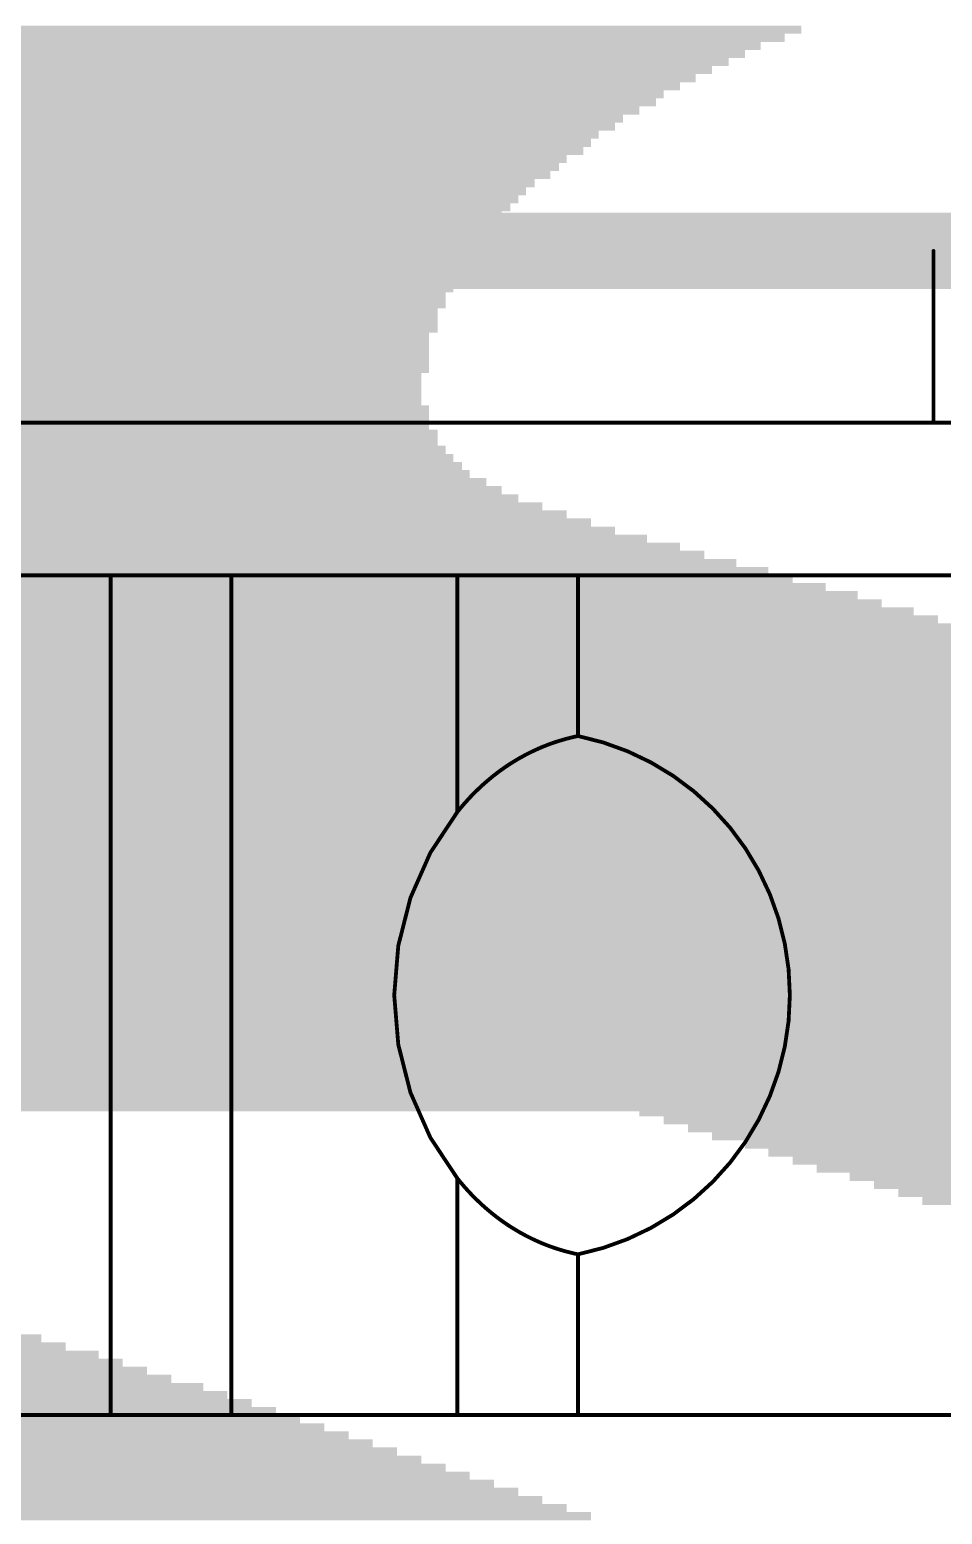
# Model space of a CAD drawing. Extents: x 0 to 53.3, y -0.3 to 28.3.
# Drawn here: x 41.085 to 43.476, y 8.514 to 12.404 of the extents above; entities that cross this region are included whole.
import ezdxf

# ---------------------------------------------------------------- set-up
doc = ezdxf.new("R2010")
doc.units = 0
for name, color, linetype in [('1', 12, 'CONTINUOUS'), ('201', 6, 'CONTINUOUS'), ('21', 40, 'CONTINUOUS'), ('51', 253, 'CONTINUOUS')]:
    doc.layers.add(name, color=color, linetype=linetype)

# ---------------------------------------------------------------- blocks, each defined once
blk = doc.blocks.new('RECT')
blk.add_solid([(-0.5, -0.5), (0.5, -0.5), (-0.5, 0.5), (0.5, 0.5)])

msp = doc.modelspace()

# ---------------------------------------------------------------- linework, layer by layer
at = {"layer": '1', "const_width": 0.6096}
msp.add_lwpolyline([(48.059, 9.874), (38.809, 9.874)], dxfattribs=at)
at = {"layer": '21', "const_width": 0.2}
msp.add_lwpolyline([(50.0344, 11.824), (38.859, 11.824)], dxfattribs=at)
at = {"layer": '51', "const_width": 0.01}
for points in [[(43.4528, 11.824), (43.4528, 11.374)], [(39.459, 11.374), (43.859, 11.374)], [(41.613, 10.974), (39.059, 10.974)], [(41.2967, 8.774), (41.2967, 10.974)], [(42.205, 10.974), (41.613, 10.974)], [(41.613, 8.774), (41.613, 10.974)], [(42.5213, 10.974), (42.205, 10.974)], [(42.205, 10.3538), (42.205, 10.974)], [(43.559, 10.974), (42.5213, 10.974)], [(42.5213, 10.553), (42.5213, 10.974)], [(42.4675, 10.5389), (42.4569, 10.5354)], [(42.4888, 10.5453), (42.4675, 10.5389)], [(42.5104, 10.5507), (42.4888, 10.5453)], [(42.5213, 10.553), (42.5104, 10.5507)], [(42.3862, 10.505), (42.3674, 10.4947)], [(42.4057, 10.5146), (42.3862, 10.505)], [(42.4258, 10.5236), (42.4057, 10.5146)], [(42.4464, 10.5317), (42.4258, 10.5236)], [(42.4569, 10.5354), (42.4464, 10.5317)], [(42.3154, 10.4608), (42.2992, 10.4484)], [(42.3322, 10.4727), (42.3154, 10.4608)], [(42.3407, 10.4784), (42.3322, 10.4727)], [(42.3494, 10.4839), (42.3407, 10.4784)], [(42.3674, 10.4947), (42.3494, 10.4839)], [(42.268, 10.4217), (42.2532, 10.4075)], [(42.2834, 10.4353), (42.268, 10.4217)], [(42.2992, 10.4484), (42.2834, 10.4353)], [(42.2388, 10.3928), (42.2249, 10.3776)], [(42.2459, 10.4003), (42.2388, 10.3928)], [(42.2532, 10.4075), (42.2459, 10.4003)], [(42.1344, 10.2472), (42.205, 10.3538)], [(42.2115, 10.3619), (42.205, 10.3538)], [(42.2249, 10.3776), (42.2115, 10.3619)], [(42.0823, 10.1293), (42.1344, 10.2472)], [(42.0504, 10.0036), (42.0823, 10.1293)], [(42.0397, 9.874), (42.0504, 10.0036)], [(42.0504, 9.7444), (42.0397, 9.874)], [(42.0823, 9.6187), (42.0504, 9.7444)], [(42.1344, 9.5008), (42.0823, 9.6187)], [(42.205, 9.3942), (42.1344, 9.5008)], [(42.205, 8.774), (42.205, 9.3942)], [(42.205, 9.3942), (42.2115, 9.3861)], [(42.2115, 9.3861), (42.2249, 9.3704)], [(42.2249, 9.3704), (42.2388, 9.3552)], [(42.2388, 9.3552), (42.2459, 9.3477)], [(42.2459, 9.3477), (42.2532, 9.3405)], [(42.2532, 9.3405), (42.268, 9.3263)], [(42.268, 9.3263), (42.2834, 9.3127)], [(42.2834, 9.3127), (42.2992, 9.2996)], [(42.2992, 9.2996), (42.3154, 9.2872)], [(42.3154, 9.2872), (42.3322, 9.2753)], [(42.3322, 9.2753), (42.3407, 9.2696)], [(42.3407, 9.2696), (42.3494, 9.2641)], [(42.3494, 9.2641), (42.3674, 9.2533)], [(42.3674, 9.2533), (42.3862, 9.243)], [(42.3862, 9.243), (42.4057, 9.2334)], [(42.4057, 9.2334), (42.4258, 9.2244)], [(42.4258, 9.2244), (42.4464, 9.2163)], [(42.4464, 9.2163), (42.4569, 9.2126)], [(42.4569, 9.2126), (42.4675, 9.2091)], [(42.4675, 9.2091), (42.4888, 9.2027)], [(42.4888, 9.2027), (42.5104, 9.1973)], [(42.5104, 9.1973), (42.5213, 9.195)], [(42.5213, 8.774), (42.5213, 9.195)], [(41.613, 8.774), (39.059, 8.774)], [(43.559, 8.774), (41.613, 8.774)]]:
    msp.add_lwpolyline(points, dxfattribs=at)
at = {"layer": '51'}
for points, const_width in [([(43.4553, 11.824, 1), (43.4503, 11.824)], 0.005), ([(43.4503, 11.374, 1), (43.4553, 11.374)], 0.005), ([(41.2992, 10.974, 1), (41.2942, 10.974)], 0.005), ([(41.613, 10.9765, 1), (41.613, 10.9715)], 0.005), ([(41.6155, 10.974, 1), (41.6105, 10.974)], 0.005), ([(41.613, 10.9715, 1), (41.613, 10.9765)], 0.005), ([(42.205, 10.9765, 1), (42.205, 10.9715)], 0.005), ([(42.2075, 10.974, 1), (42.2025, 10.974)], 0.005), ([(42.205, 10.9715, 1), (42.205, 10.9765)], 0.005), ([(42.5213, 10.9765, 1), (42.5213, 10.9715)], 0.005), ([(42.5238, 10.974, 1), (42.5188, 10.974)], 0.005), ([(42.5213, 10.9715, 1), (42.5213, 10.9765)], 0.005), ([(42.4668, 10.5413, 1), (42.4682, 10.5365)], 0.005), ([(42.4683, 10.5365, 1), (42.4667, 10.5413)], 0.005), ([(42.4882, 10.5477, 1), (42.4894, 10.5429)], 0.005), ([(42.4895, 10.5429, 1), (42.4881, 10.5477)], 0.005), ([(42.5099, 10.5531, 1), (42.5109, 10.5483)], 0.005), ([(42.511, 10.5483, 1), (42.5098, 10.5531)], 0.005), ([(42.5213, 9.195, 0.8176), (42.5213, 10.553)], 0.01), ([(42.5218, 10.5555, 1), (42.5208, 10.5505)], 0.005), ([(42.5188, 10.553, 1), (42.5238, 10.553)], 0.005), ([(42.5218, 10.5506, 1), (42.5208, 10.5554)], 0.005), ([(42.3851, 10.5072, 1), (42.3873, 10.5028)], 0.005), ([(42.3874, 10.5028, 1), (42.385, 10.5072)], 0.005), ([(42.4047, 10.5169, 1), (42.4067, 10.5123)], 0.005), ([(42.4068, 10.5124, 1), (42.4046, 10.5168)], 0.005), ([(42.4249, 10.5259, 1), (42.4267, 10.5213)], 0.005), ([(42.4268, 10.5213, 1), (42.4248, 10.5259)], 0.005), ([(42.4456, 10.5341, 1), (42.4472, 10.5293)], 0.005), ([(42.4473, 10.5294, 1), (42.4455, 10.534)], 0.005), ([(42.4561, 10.5378, 1), (42.4577, 10.533)], 0.005), ([(42.4577, 10.533, 1), (42.4561, 10.5378)], 0.005), ([(42.314, 10.4628, 1), (42.3168, 10.4588)], 0.005), ([(42.3169, 10.4588, 1), (42.3139, 10.4628)], 0.005), ([(42.3308, 10.4748, 1), (42.3336, 10.4706)], 0.005), ([(42.3336, 10.4707, 1), (42.3308, 10.4747)], 0.005), ([(42.3394, 10.4805, 1), (42.342, 10.4763)], 0.005), ([(42.3421, 10.4763, 1), (42.3393, 10.4805)], 0.005), ([(42.3481, 10.486, 1), (42.3507, 10.4818)], 0.005), ([(42.3507, 10.4818, 1), (42.3481, 10.486)], 0.005), ([(42.3662, 10.4969, 1), (42.3686, 10.4925)], 0.005), ([(42.3687, 10.4926, 1), (42.3661, 10.4968)], 0.005), ([(42.2663, 10.4236, 1), (42.2697, 10.4198)], 0.005), ([(42.2697, 10.4199, 1), (42.2663, 10.4235)], 0.005), ([(42.2818, 10.4372, 1), (42.285, 10.4334)], 0.005), ([(42.2851, 10.4334, 1), (42.2817, 10.4372)], 0.005), ([(42.2977, 10.4504, 1), (42.3007, 10.4464)], 0.005), ([(42.3008, 10.4465, 1), (42.2976, 10.4503)], 0.005), ([(42.237, 10.3945, 1), (42.2406, 10.3911)], 0.005), ([(42.2406, 10.3911, 1), (42.237, 10.3945)], 0.005), ([(42.2441, 10.4021, 1), (42.2477, 10.3985)], 0.005), ([(42.2477, 10.3986, 1), (42.2441, 10.402)], 0.005), ([(42.2515, 10.4093, 1), (42.2549, 10.4057)], 0.005), ([(42.255, 10.4057, 1), (42.2514, 10.4093)], 0.005), ([(42.2031, 10.3554, 1), (42.2069, 10.3522)], 0.005), ([(42.2025, 10.3538, 1), (42.2075, 10.3538)], 0.005), ([(42.2071, 10.3524, 1), (42.2029, 10.3552)], 0.005), ([(42.2096, 10.3635, 1), (42.2134, 10.3603)], 0.005), ([(42.2134, 10.3603, 1), (42.2096, 10.3635)], 0.005), ([(42.2231, 10.3793, 1), (42.2267, 10.3759)], 0.005), ([(42.2268, 10.376, 1), (42.223, 10.3792)], 0.005), ([(42.1323, 10.2486, 1), (42.1365, 10.2458)], 0.005), ([(42.1367, 10.2462, 1), (42.1321, 10.2482)], 0.005), ([(42.08, 10.1303, 1), (42.0846, 10.1283)], 0.005), ([(42.0847, 10.1287, 1), (42.0799, 10.1299)], 0.005), ([(42.0529, 10.0034, 1), (42.0479, 10.0038)], 0.005), ([(42.048, 10.0042, 1), (42.0528, 10.003)], 0.005), ([(42.0422, 9.8742, 1), (42.0372, 9.8738)], 0.005), ([(42.0372, 9.8742, 1), (42.0422, 9.8738)], 0.005), ([(42.0528, 9.745, 1), (42.048, 9.7438)], 0.005), ([(42.0479, 9.7442, 1), (42.0529, 9.7446)], 0.005), ([(42.0846, 9.6197, 1), (42.08, 9.6177)], 0.005), ([(42.0799, 9.6181, 1), (42.0847, 9.6193)], 0.005), ([(42.1365, 9.5022, 1), (42.1323, 9.4994)], 0.005), ([(42.1321, 9.4998, 1), (42.1367, 9.5018)], 0.005), ([(42.2075, 9.3942, 1), (42.2025, 9.3942)], 0.005), ([(42.2069, 9.3958, 1), (42.2031, 9.3926)], 0.005), ([(42.2029, 9.3928, 1), (42.2071, 9.3956)], 0.005), ([(42.2134, 9.3877, 1), (42.2096, 9.3845)], 0.005), ([(42.2096, 9.3845, 1), (42.2134, 9.3877)], 0.005), ([(42.2267, 9.3721, 1), (42.2231, 9.3687)], 0.005), ([(42.223, 9.3688, 1), (42.2268, 9.372)], 0.005), ([(42.2406, 9.3569, 1), (42.237, 9.3535)], 0.005), ([(42.237, 9.3535, 1), (42.2406, 9.3569)], 0.005), ([(42.2477, 9.3495, 1), (42.2441, 9.3459)], 0.005), ([(42.2441, 9.346, 1), (42.2477, 9.3494)], 0.005), ([(42.2549, 9.3423, 1), (42.2515, 9.3387)], 0.005), ([(42.2514, 9.3387, 1), (42.255, 9.3423)], 0.005), ([(42.2697, 9.3282, 1), (42.2663, 9.3244)], 0.005), ([(42.2663, 9.3245, 1), (42.2697, 9.3281)], 0.005), ([(42.285, 9.3146, 1), (42.2818, 9.3108)], 0.005), ([(42.2817, 9.3108, 1), (42.2851, 9.3146)], 0.005), ([(42.3007, 9.3016, 1), (42.2977, 9.2976)], 0.005), ([(42.2976, 9.2977, 1), (42.3008, 9.3015)], 0.005), ([(42.3168, 9.2892, 1), (42.314, 9.2852)], 0.005), ([(42.3139, 9.2852, 1), (42.3169, 9.2892)], 0.005), ([(42.3336, 9.2774, 1), (42.3308, 9.2732)], 0.005), ([(42.3308, 9.2733, 1), (42.3336, 9.2773)], 0.005), ([(42.342, 9.2717, 1), (42.3394, 9.2675)], 0.005), ([(42.3393, 9.2675, 1), (42.3421, 9.2717)], 0.005), ([(42.3507, 9.2662, 1), (42.3481, 9.262)], 0.005), ([(42.3481, 9.262, 1), (42.3507, 9.2662)], 0.005), ([(42.3686, 9.2555, 1), (42.3662, 9.2511)], 0.005), ([(42.3661, 9.2512, 1), (42.3687, 9.2554)], 0.005), ([(42.3873, 9.2452, 1), (42.3851, 9.2408)], 0.005), ([(42.385, 9.2408, 1), (42.3874, 9.2452)], 0.005), ([(42.4067, 9.2357, 1), (42.4047, 9.2311)], 0.005), ([(42.4046, 9.2312, 1), (42.4068, 9.2356)], 0.005), ([(42.4267, 9.2267, 1), (42.4249, 9.2221)], 0.005), ([(42.4248, 9.2221, 1), (42.4268, 9.2267)], 0.005), ([(42.4472, 9.2187, 1), (42.4456, 9.2139)], 0.005), ([(42.4455, 9.214, 1), (42.4473, 9.2186)], 0.005), ([(42.4577, 9.215, 1), (42.4561, 9.2102)], 0.005), ([(42.4561, 9.2102, 1), (42.4577, 9.215)], 0.005), ([(42.4682, 9.2115, 1), (42.4668, 9.2067)], 0.005), ([(42.4667, 9.2067, 1), (42.4683, 9.2115)], 0.005), ([(42.4894, 9.2051, 1), (42.4882, 9.2003)], 0.005), ([(42.4881, 9.2003, 1), (42.4895, 9.2051)], 0.005), ([(42.5109, 9.1997, 1), (42.5099, 9.1949)], 0.005), ([(42.5098, 9.1949, 1), (42.511, 9.1997)], 0.005), ([(42.5238, 9.195, 1), (42.5188, 9.195)], 0.005), ([(42.5208, 9.1975, 1), (42.5218, 9.1925)], 0.005), ([(42.5208, 9.1926, 1), (42.5218, 9.1974)], 0.005), ([(41.2942, 8.774, 1), (41.2992, 8.774)], 0.005), ([(41.613, 8.7765, 1), (41.613, 8.7715)], 0.005), ([(41.6105, 8.774, 1), (41.6155, 8.774)], 0.005), ([(41.613, 8.7715, 1), (41.613, 8.7765)], 0.005), ([(42.2025, 8.774, 1), (42.2075, 8.774)], 0.005), ([(42.5188, 8.774, 1), (42.5238, 8.774)], 0.005)]:
    msp.add_lwpolyline(points, format="xyb", dxfattribs=dict(at, const_width=const_width))

# ---------------------------------------------------------------- block references
at = {"layer": '201', "rotation": 180}
for p, xscale, yscale in [((41.8465, 12.4037), 2.5197, 0.0211), ((41.7716, 12.3613), 2.4562, 0.0211), ((41.8148, 12.3825), 2.4968, 0.0213), ((41.7512, 12.3402), 2.4155, 0.0211), ((41.7195, 12.319), 2.3927, 0.0213), ((41.6979, 12.2978), 2.3495, 0.0211), ((41.6458, 12.2555), 2.286, 0.0213), ((41.6662, 12.2767), 2.3266, 0.0211), ((41.6128, 12.2343), 2.2657, 0.0211), ((41.6027, 12.2132), 2.2454, 0.0211), ((41.5709, 12.192), 2.2225, 0.0213), ((41.5493, 12.1708), 2.1793, 0.0211), ((41.5074, 12.1285), 2.1361, 0.0213), ((41.529, 12.1497), 2.1793, 0.0211), ((41.4858, 12.1073), 2.1387, 0.0211), ((41.4439, 12.065), 2.0955, 0.0213), ((41.4757, 12.0862), 2.1184, 0.0211), ((41.4223, 12.0227), 2.0523, 0.0211), ((41.4338, 12.0438), 2.0752, 0.0211), ((41.3918, 12.0015), 2.032, 0.0213), ((41.3804, 11.9803), 2.0091, 0.0211), ((41.3487, 11.938), 1.9914, 0.0213), ((41.3702, 11.9592), 1.9888, 0.0211), ((41.3372, 11.9168), 1.9685, 0.0211), ((41.3271, 11.8957), 1.9482, 0.0211), ((41.3068, 11.8745), 1.9482, 0.0213), ((41.3068, 11.8533), 1.9482, 0.0211), ((41.2953, 11.8322), 1.9253, 0.0211), ((41.2648, 11.7898), 1.905, 0.0211), ((41.2852, 11.811), 1.905, 0.0213), ((41.2648, 11.7687), 1.905, 0.0211), ((41.2534, 11.7475), 1.8821, 0.0213), ((41.2534, 11.7263), 1.8821, 0.0211), ((41.2433, 11.7052), 1.8618, 0.0211), ((41.2318, 11.684), 1.8847, 0.0213), ((41.2217, 11.6628), 1.8644, 0.0211), ((41.2217, 11.6417), 1.8644, 0.0211), ((41.2217, 11.6205), 1.8644, 0.0213), ((41.2102, 11.5993), 1.8415, 0.0211), ((41.2102, 11.5782), 1.8415, 0.0211), ((41.2102, 11.557), 1.8415, 0.0213), ((41.2102, 11.5358), 1.8415, 0.0211), ((41.2102, 11.5147), 1.8415, 0.0211), ((41.1899, 11.4723), 1.8415, 0.0211), ((41.2001, 11.4935), 1.8212, 0.0213), ((41.1899, 11.4512), 1.8415, 0.0211), ((41.1899, 11.43), 1.8415, 0.0213), ((41.2001, 11.4088), 1.8618, 0.0211), ((41.2001, 11.3877), 1.8618, 0.0211), ((41.2001, 11.3665), 1.8618, 0.0213), ((41.2217, 11.3453), 1.8644, 0.0211), ((41.2217, 11.3242), 1.8644, 0.0211), ((41.2318, 11.303), 1.8847, 0.0213), ((41.242, 11.2818), 1.905, 0.0211), ((41.2534, 11.2607), 1.9279, 0.0211), ((41.2636, 11.2395), 1.9482, 0.0213), ((41.2852, 11.2183), 1.9914, 0.0211), ((41.3055, 11.1972), 2.032, 0.0211), ((41.3271, 11.176), 2.0752, 0.0213), ((41.3702, 11.1548), 2.1158, 0.0211), ((41.402, 11.1337), 2.1793, 0.0211), ((41.4338, 11.1125), 2.2428, 0.0213), ((41.4655, 11.0913), 2.3063, 0.0211), ((41.5074, 11.0702), 2.3901, 0.0211), ((41.5607, 11.049), 2.4562, 0.0213), ((41.5925, 11.0278), 2.5197, 0.0211), ((41.6344, 11.0067), 2.6035, 0.0211), ((41.7182, 10.9643), 2.7305, 0.0211), ((41.6865, 10.9855), 2.667, 0.0213), ((41.7614, 10.9432), 2.8169, 0.0211), ((41.8148, 10.922), 2.8778, 0.0213), ((41.8465, 10.9008), 2.9413, 0.0211), ((41.8884, 10.8797), 3.0251, 0.0211), ((41.9303, 10.8585), 3.0683, 0.0213), ((41.9735, 10.8373), 3.1547, 0.0211), ((42.8828, 10.8162), 4.9327, 0.0211), ((42.8828, 10.795), 4.9327, 0.0213), ((42.8841, 10.7738), 4.8895, 0.0211), ((42.8841, 10.7527), 4.8895, 0.0211), ((42.8942, 10.7315), 4.8692, 0.0213), ((42.8942, 10.7103), 4.8692, 0.0211), ((42.893, 10.6892), 4.826, 0.0211), ((42.893, 10.668), 4.826, 0.0213), ((42.9044, 10.6468), 4.8031, 0.0211), ((42.9146, 10.6257), 4.7828, 0.0211), ((42.9044, 10.6045), 4.7625, 0.0213), ((42.9146, 10.5833), 4.7422, 0.0211), ((42.926, 10.5622), 4.7193, 0.0211), ((42.9362, 10.541), 4.699, 0.0213), ((42.9362, 10.5198), 4.699, 0.0211), ((42.9362, 10.4987), 4.6584, 0.0211), ((42.9476, 10.4775), 4.6355, 0.0213), ((42.9578, 10.4563), 4.6152, 0.0211), ((42.9679, 10.4352), 4.5949, 0.0211), ((42.9679, 10.414), 4.5491, 0.0213), ((42.9781, 10.3928), 4.5288, 0.0211), ((42.9882, 10.3717), 4.5085, 0.0211), ((42.9997, 10.3505), 4.4856, 0.0213), ((42.9997, 10.3293), 4.445, 0.0211), ((43.0213, 10.3082), 4.4018, 0.0211), ((43.0314, 10.287), 4.3815, 0.0213), ((43.053, 10.2658), 4.3383, 0.0211), ((43.053, 10.2447), 4.2977, 0.0211), ((43.0746, 10.2235), 4.2545, 0.0213), ((43.0949, 10.2023), 4.2139, 0.0211), ((43.1063, 10.1812), 4.191, 0.0211), ((43.1152, 10.16), 4.1275, 0.0213), ((43.1368, 10.1388), 4.0843, 0.0211), ((43.147, 10.1177), 4.064, 0.0211), ((43.1686, 10.0965), 4.0208, 0.0213), ((43.18, 10.0753), 3.9573, 0.0211), ((43.2003, 10.0542), 3.9167, 0.0211), ((43.2219, 10.033), 3.8735, 0.0213), ((43.2435, 10.0118), 3.8303, 0.0211), ((43.2537, 9.9907), 3.7694, 0.0211), ((43.2854, 9.9695), 3.7059, 0.0213), ((43.307, 9.9483), 3.6627, 0.0211), ((43.3388, 9.9272), 3.5992, 0.0211), ((43.3591, 9.906), 3.5128, 0.0213), ((43.3908, 9.8848), 3.4493, 0.0211), ((43.4226, 9.8637), 3.3858, 0.0211), ((43.4543, 9.8425), 3.3223, 0.0213), ((43.4759, 9.8213), 3.2385, 0.0211), ((43.5077, 9.8002), 3.175, 0.0211), ((43.5394, 9.779), 3.1115, 0.0213), ((43.5712, 9.7578), 3.048, 0.0211), ((43.6029, 9.7367), 2.9845, 0.0211), ((43.6347, 9.7155), 2.8804, 0.0213), ((43.6664, 9.6943), 2.8169, 0.0211), ((43.6982, 9.6732), 2.7534, 0.0211), ((43.7413, 9.652), 2.667, 0.0213), ((43.7617, 9.6308), 2.5806, 0.0211), ((43.7934, 9.6097), 2.5171, 0.0211), ((43.8252, 9.5885), 2.4536, 0.0213), ((43.8671, 9.5673), 2.3698, 0.0211), ((43.8887, 9.5462), 2.286, 0.0211), ((43.9204, 9.525), 2.2225, 0.0213), ((43.9522, 9.5038), 2.159, 0.0211), ((43.9953, 9.4827), 2.0726, 0.0211), ((44.0157, 9.4615), 1.9914, 0.0213), ((44.0474, 9.4403), 1.9279, 0.0211), ((44.0792, 9.4192), 1.8644, 0.0211), ((44.1223, 9.398), 1.778, 0.0213), ((44.1427, 9.3768), 1.6916, 0.0211), ((44.1744, 9.3557), 1.6281, 0.0211), ((44.2062, 9.3345), 1.5646, 0.0213), ((40.4914, 8.9535), 1.3741, 0.0213), ((40.4698, 8.9747), 1.2903, 0.0211), ((40.5549, 8.9112), 1.5469, 0.0211), ((40.5346, 8.9323), 1.4605, 0.0211), ((40.5765, 8.89), 1.6307, 0.0213), ((40.6083, 8.8688), 1.6942, 0.0211), ((40.64, 8.8477), 1.7983, 0.0211), ((40.6718, 8.8265), 1.8618, 0.0213), ((40.7238, 8.7842), 2.0117, 0.0211), ((40.6921, 8.8053), 1.9482, 0.0211), ((40.7454, 8.763), 2.0955, 0.0213), ((40.7772, 8.7418), 2.159, 0.0211), ((40.7988, 8.7207), 2.2428, 0.0211), ((40.8305, 8.6995), 2.3063, 0.0213), ((40.8623, 8.6783), 2.3698, 0.0211), ((40.9143, 8.636), 2.5197, 0.0213), ((40.8826, 8.6572), 2.4562, 0.0211), ((40.9461, 8.6148), 2.5832, 0.0211), ((40.9778, 8.5937), 2.6467, 0.0211), ((40.9994, 8.5725), 2.7305, 0.0213), ((41.0312, 8.5513), 2.794, 0.0211), ((41.0629, 8.5302), 2.8575, 0.0211), ((41.0947, 8.509), 2.921, 0.0213)]:
    msp.add_blockref('RECT', p, dxfattribs=dict(at, xscale=xscale, yscale=yscale))

doc.saveas('drawing.dxf')
